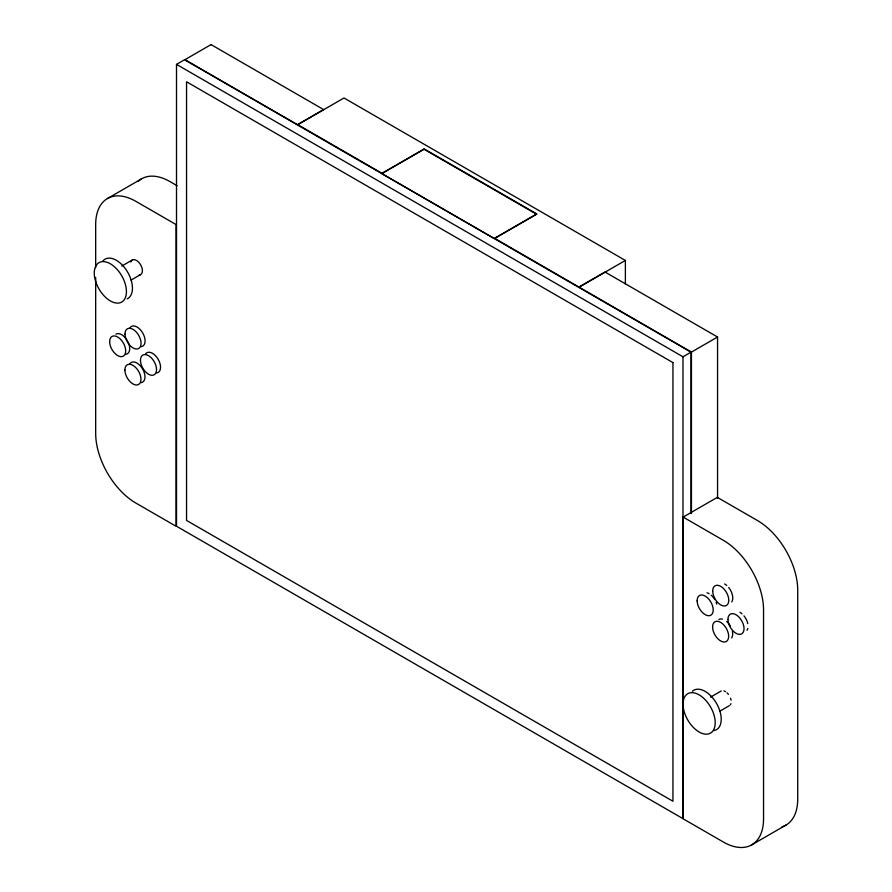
<?xml version="1.0" encoding="UTF-8"?>
<svg xmlns="http://www.w3.org/2000/svg" width="892" height="892" viewBox="0 0 892 892"><rect width="100%" height="100%" fill="white"/><g stroke="black" fill="none" stroke-linecap="round" stroke-linejoin="round"><path stroke-width="1.34" d="M176.505 64.38L682.993 356.8L682.993 818.655L176.505 526.235L176.505 64.38L184.544 59.742L691.032 352.162L691.032 513.536M107.453 198.537L141.616 178.813M121.814 266.05L132.462 259.906M131.035 280.121L140.501 274.658M578.875 287.124L605.01 272.038L717.558 337.02L717.558 498.394M579.153 287.135L625.381 260.442L625.381 284.013M682.993 356.8L691.032 352.162M691.434 513.48L691.434 352.106L717.558 337.02M683.149 517.092L723.345 540.307A56.854 32.826 60 0 1 763.552 609.927L763.552 818.8A56.854 32.826 60 0 1 723.345 842.015L683.149 818.811L683.149 517.092L717.324 497.368L757.52 520.571A56.854 32.826 60 0 1 797.716 590.203L797.716 799.076A56.854 32.826 60 0 1 781.994 826.828M710.589 697.109L721.227 690.966M719.811 711.18L729.266 705.717M751.778 844.836L785.941 825.1M625.381 260.442L344 97.986L297.772 124.668L382.189 173.405L424.391 149.042L536.951 214.024L494.737 238.387L691.434 352.106M177.14 185.714L170.037 181.622A56.854 32.826 60 0 0 138.149 181.377M95.678 267.723L95.678 224.561A56.854 32.826 60 0 1 135.874 201.347L176.07 224.561L176.07 526.269L135.874 503.066A56.854 32.826 60 0 1 95.678 433.434L95.678 277.479M115.927 334.154A11.373 6.567 60 0 1 127.3 340.554M127.779 341.413A11.373 6.567 60 0 1 125.783 354.302M145.507 354.012A11.373 6.567 60 0 1 158.129 359.197A11.373 6.567 60 0 1 156.624 372.956M129.942 363.724A11.373 6.567 60 0 1 142.564 368.909A11.373 6.567 60 0 1 141.059 382.668M130.042 327.721A11.373 6.567 60 0 1 142.675 332.917A11.373 6.567 60 0 1 141.159 346.665M130.812 261.947A8.407 4.85 60 0 1 140.289 264.222A8.407 4.85 60 0 1 139.23 274.948M102.803 261.088A22.735 13.124 60 0 1 126.697 270.611A22.735 13.124 60 0 1 127.255 298.842M739.925 612.336A11.373 6.567 60 0 1 742.01 613.83M743.961 615.859A11.373 6.567 60 0 1 746.938 620.932M747.262 621.836A11.373 6.567 60 0 1 747.764 623.631M747.819 628.47A11.373 6.567 60 0 1 747.039 630.276M707.01 592.834A11.373 6.567 60 0 1 709.095 593.693M711.18 595.176A11.373 6.567 60 0 1 714.804 599.625M716.098 602.278A11.373 6.567 60 0 1 716.711 604.096M724.661 583.981A11.373 6.567 60 0 1 726.735 585.475M728.686 587.493A11.373 6.567 60 0 1 731.763 601.91M718.896 619.516A11.373 6.567 60 0 1 722.475 619.126M726.634 621.468A11.373 6.567 60 0 1 730.258 625.916M732.388 631.28A11.373 6.567 60 0 1 731.663 637.914M723.958 690.899A8.407 4.85 60 0 1 725.508 691.634M727.036 692.828A8.407 4.85 60 0 1 728.441 694.389M730.515 698.213A8.407 4.85 60 0 1 731.05 700.198M730.916 703.677A8.407 4.85 60 0 1 730.269 704.914M692.382 691.289A22.735 13.124 60 0 1 716.99 704.223A22.735 13.124 60 0 1 713.801 730.593M211.058 44.6L184.934 59.686L297.493 124.668L323.618 109.582L211.058 44.6M423.856 149.154L381.642 173.516L494.201 238.499L536.415 214.136L423.856 149.154M672.947 362.609L186.551 81.785L186.551 520.426L672.947 801.25L672.947 362.609M109.627 341.748A11.373 6.567 60 0 0 121.769 356.633A11.373 6.567 60 0 0 121.591 340.454A11.373 6.567 60 0 0 109.627 341.748M124.891 370.113A11.373 6.567 60 0 0 137.034 384.987A11.373 6.567 60 0 0 136.866 368.809A11.373 6.567 60 0 0 124.891 370.113M125.003 334.11A11.373 6.567 60 0 0 137.145 348.984A11.373 6.567 60 0 0 136.967 332.816A11.373 6.567 60 0 0 125.003 334.11M140.457 360.401A11.373 6.567 60 0 0 152.599 375.276A11.373 6.567 60 0 0 152.432 359.097A11.373 6.567 60 0 0 140.457 360.401M94.652 277.345A22.735 13.124 60 0 0 121.223 302.321A22.735 13.124 60 0 0 115.168 267.433A22.735 13.124 60 0 0 94.652 277.345M727.961 619.472A11.373 6.567 60 0 0 740.115 634.357A11.373 6.567 60 0 0 739.936 618.178A11.373 6.567 60 0 0 727.961 619.472M712.697 591.117A11.373 6.567 60 0 0 724.839 605.991A11.373 6.567 60 0 0 724.672 589.813A11.373 6.567 60 0 0 712.697 591.117M712.585 627.121A11.373 6.567 60 0 0 724.739 641.995A11.373 6.567 60 0 0 724.56 625.816A11.373 6.567 60 0 0 712.585 627.121M697.131 600.829A11.373 6.567 60 0 0 709.274 615.703A11.373 6.567 60 0 0 709.107 599.524A11.373 6.567 60 0 0 697.131 600.829M683.428 708.404A22.735 13.124 60 0 0 709.999 733.38A22.735 13.124 60 0 0 703.944 698.492A22.735 13.124 60 0 0 683.428 708.404"/></g></svg>
